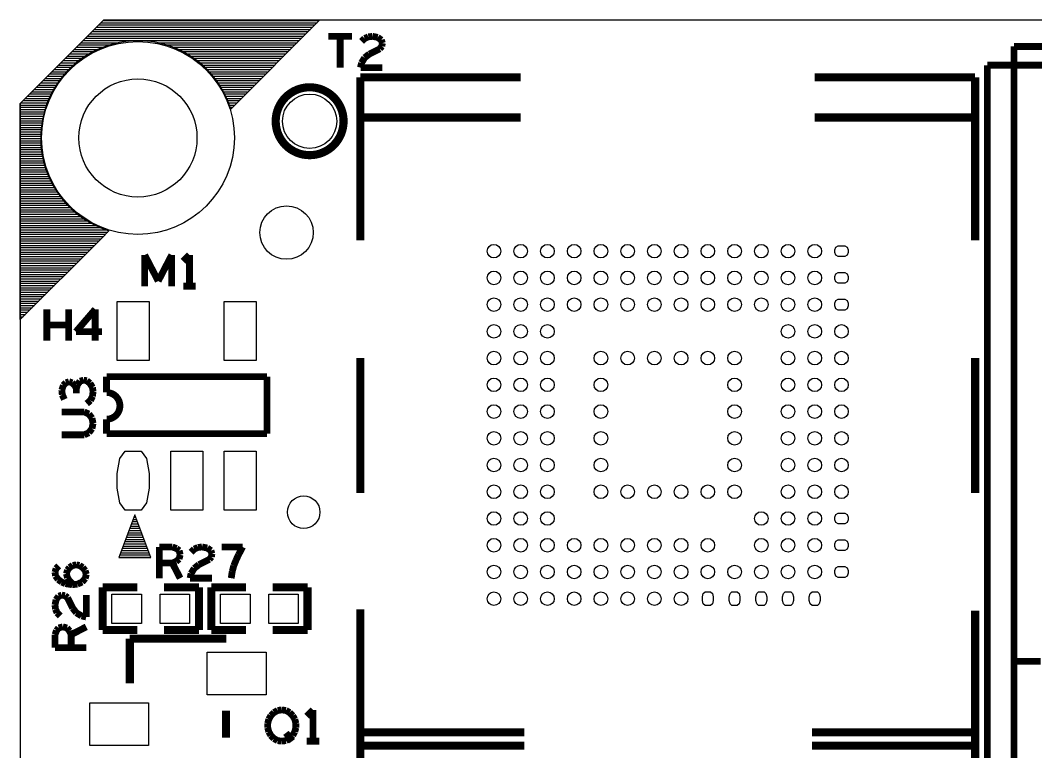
# Model space of a CAD drawing. Extents: x 249.7 to 292.7, y 273.7 to 311.7.
# Drawn here: x 249.73 to 268.73, y 298.03 to 311.71 of the extents above; entities that cross this region are included whole.
import ezdxf

# ---------------------------------------------------------------- set-up
doc = ezdxf.new("R2010")
doc.units = 0
doc.layers.add('MA_DETAILS', color=254, linetype='CONTINUOUS')

# ---------------------------------------------------------------- blocks, each defined once
blk = doc.blocks.new('FIGURE_CIRCLE')
blk.add_circle((0, 0), 0.5)
blk = doc.blocks.new('FIGURE_OBLONG')
blk.add_lwpolyline([(-0.5, -0.125), (-0.5, 0.125), (-0.416, 0.375), (-0.25, 0.5), (0.25, 0.5), (0.416, 0.375), (0.5, 0.125), (0.5, -0.125), (0.416, -0.375), (0.25, -0.5), (-0.25, -0.5), (-0.416, -0.375)], close=True)
blk = doc.blocks.new('FIGURE_SQUARE')
blk.add_lwpolyline([(-0.5, -0.5), (-0.5, 0.5), (0.5, 0.5), (0.5, -0.5)], close=True)

msp = doc.modelspace()

# ---------------------------------------------------------------- linework, layer by layer
at = {"layer": 'MA_DETAILS'}
for points in [[(249.734832, 310.153812), (251.28855, 311.70753)], [(251.28855, 311.70753), (249.734832, 310.153812)], [(251.2441, 311.66308), (255.285494, 311.66308)], [(251.285756, 311.704736), (255.32715, 311.704736)], [(251.28855, 311.70753), (255.32969, 311.70753)], [(291.73805, 311.70753), (251.28855, 311.70753)], [(255.32969, 311.70753), (253.67107, 310.048656)], [(251.077476, 311.496456), (255.11887, 311.496456)], [(251.119132, 311.538112), (255.160526, 311.538112)], [(251.160788, 311.579768), (255.202182, 311.579768)], [(251.202444, 311.621424), (255.243838, 311.621424)], [(250.869196, 311.288176), (251.56541, 311.288176)], [(250.910852, 311.329832), (254.952246, 311.329832)], [(250.952508, 311.371488), (254.993902, 311.371488)], [(250.994164, 311.413144), (255.035558, 311.413144)], [(251.03582, 311.4548), (255.077214, 311.4548)], [(252.304042, 311.288176), (254.91059, 311.288176)], [(250.702572, 311.121552), (251.09678, 311.121552)], [(250.744228, 311.163208), (251.182378, 311.163208)], [(250.785884, 311.204864), (251.281946, 311.204864)], [(250.82754, 311.24652), (251.402596, 311.24652)], [(252.466856, 311.24652), (254.868934, 311.24652)], [(252.587506, 311.204864), (254.827278, 311.204864)], [(252.687074, 311.163208), (254.785622, 311.163208)], [(252.772672, 311.121552), (254.743966, 311.121552)], [(250.494292, 310.913272), (250.781058, 310.913272)], [(250.535948, 310.954928), (250.833636, 310.954928)], [(250.577604, 310.996584), (250.890786, 310.996584)], [(250.61926, 311.03824), (250.952762, 311.03824)], [(250.660916, 311.079896), (251.021088, 311.079896)], [(252.848364, 311.079896), (254.70231, 311.079896)], [(252.91669, 311.03824), (254.660654, 311.03824)], [(252.978666, 310.996584), (254.618998, 310.996584)], [(253.035816, 310.954928), (254.577342, 310.954928)], [(253.088394, 310.913272), (254.535686, 310.913272)], [(250.286012, 310.704992), (250.56592, 310.704992)], [(250.327668, 310.746648), (250.603512, 310.746648)], [(250.369324, 310.788304), (250.643644, 310.788304)], [(250.41098, 310.82996), (250.686316, 310.82996)], [(250.452636, 310.871616), (250.732036, 310.871616)], [(253.137416, 310.871616), (254.49403, 310.871616)], [(253.183136, 310.82996), (254.452374, 310.82996)], [(253.225808, 310.788304), (254.410718, 310.788304)], [(253.26594, 310.746648), (254.369062, 310.746648)], [(253.303532, 310.704992), (254.327406, 310.704992)], [(250.119388, 310.538368), (250.43638, 310.538368)], [(250.161044, 310.580024), (250.466098, 310.580024)], [(250.2027, 310.62168), (250.49734, 310.62168)], [(250.244356, 310.663336), (250.530614, 310.663336)], [(253.338838, 310.663336), (254.28575, 310.663336)], [(253.372112, 310.62168), (254.244094, 310.62168)], [(253.403354, 310.580024), (254.202438, 310.580024)], [(253.433072, 310.538368), (254.160782, 310.538368)], [(249.911108, 310.330088), (250.312682, 310.330088)], [(249.952764, 310.371744), (250.334526, 310.371744)], [(249.99442, 310.4134), (250.357894, 310.4134)], [(250.036076, 310.455056), (250.382532, 310.455056)], [(250.077732, 310.496712), (250.408694, 310.496712)], [(253.460758, 310.496712), (254.119126, 310.496712)], [(253.48692, 310.455056), (254.07747, 310.455056)], [(253.511558, 310.4134), (254.035814, 310.4134)], [(253.534926, 310.371744), (253.994158, 310.371744)], [(253.55677, 310.330088), (253.952502, 310.330088)], [(249.734832, 306.110386), (249.734832, 310.153812)], [(249.734832, 310.153812), (249.734832, 274.704302)], [(249.744484, 310.163464), (250.238514, 310.163464)], [(249.78614, 310.20512), (250.255278, 310.20512)], [(249.827796, 310.246776), (250.273058, 310.246776)], [(249.869452, 310.288432), (250.292362, 310.288432)], [(253.57709, 310.288432), (253.910846, 310.288432)], [(253.596394, 310.246776), (253.86919, 310.246776)], [(253.614174, 310.20512), (253.827534, 310.20512)], [(253.630938, 310.163464), (253.785878, 310.163464)], [(249.734832, 310.121808), (250.22302, 310.121808)], [(249.734832, 310.080152), (250.208542, 310.080152)], [(249.734832, 310.038496), (250.195334, 310.038496)], [(249.734832, 309.99684), (250.183142, 309.99684)], [(249.734832, 309.955184), (250.171966, 309.955184)], [(253.646432, 310.121808), (253.744222, 310.121808)], [(253.66091, 310.080152), (253.702566, 310.080152)], [(249.734832, 309.913528), (250.16206, 309.913528)], [(249.734832, 309.871872), (250.152916, 309.871872)], [(249.734832, 309.830216), (250.145042, 309.830216)], [(249.734832, 309.78856), (250.13793, 309.78856)], [(249.734832, 309.746904), (250.131834, 309.746904)], [(249.734832, 309.705248), (250.126754, 309.705248)], [(249.734832, 309.663592), (250.12269, 309.663592)], [(249.734832, 309.621936), (250.119642, 309.621936)], [(249.734832, 309.58028), (250.11761, 309.58028)], [(249.734832, 309.538624), (250.11634, 309.538624)], [(249.734832, 309.496968), (250.116086, 309.496968)], [(249.734832, 309.455312), (250.116848, 309.455312)], [(249.734832, 309.413656), (250.118372, 309.413656)], [(249.734832, 309.372), (250.121166, 309.372)], [(249.734832, 309.330344), (250.124722, 309.330344)], [(249.734832, 309.288688), (250.129294, 309.288688)], [(249.734832, 309.247032), (250.134882, 309.247032)], [(249.734832, 309.205376), (250.141232, 309.205376)], [(249.734832, 309.16372), (250.148852, 309.16372)], [(249.734832, 309.122064), (250.157234, 309.122064)], [(249.734832, 309.080408), (250.166886, 309.080408)], [(249.734832, 309.038752), (250.177554, 309.038752)], [(249.734832, 308.997096), (250.188984, 308.997096)], [(249.734832, 308.95544), (250.201684, 308.95544)], [(249.734832, 308.913784), (250.215654, 308.913784)], [(249.734832, 308.872128), (250.23064, 308.872128)], [(249.734832, 308.830472), (250.246642, 308.830472)], [(249.734832, 308.788816), (250.263914, 308.788816)], [(249.734832, 308.74716), (250.282456, 308.74716)], [(249.734832, 308.705504), (250.302268, 308.705504)], [(249.734832, 308.663848), (250.323604, 308.663848)], [(249.734832, 308.622192), (250.345956, 308.622192)], [(249.734832, 308.580536), (250.369832, 308.580536)], [(249.734832, 308.53888), (250.395486, 308.53888)], [(249.734832, 308.497224), (250.42241, 308.497224)], [(249.734832, 308.455568), (250.451112, 308.455568)], [(249.734832, 308.413912), (250.481592, 308.413912)], [(249.734832, 308.372256), (250.51385, 308.372256)], [(249.734832, 308.3306), (250.54814, 308.3306)], [(249.734832, 308.288944), (250.584462, 308.288944)], [(249.734832, 308.247288), (250.623324, 308.247288)], [(249.734832, 308.205632), (250.664726, 308.205632)], [(249.734832, 308.163976), (250.708922, 308.163976)], [(249.734832, 308.12232), (250.756166, 308.12232)], [(249.734832, 308.080664), (250.806966, 308.080664)], [(249.734832, 308.039008), (250.861576, 308.039008)], [(249.734832, 307.997352), (250.921012, 307.997352)], [(249.734832, 307.955696), (250.986036, 307.955696)], [(249.734832, 307.91404), (251.057918, 307.91404)], [(249.734832, 307.872384), (251.138182, 307.872384)], [(249.734832, 307.830728), (251.23013, 307.830728)], [(249.734832, 307.789072), (251.338842, 307.789072)], [(249.734832, 307.747416), (251.370084, 307.747416)], [(249.734832, 307.70576), (251.328428, 307.70576)], [(249.734832, 307.664104), (251.286772, 307.664104)], [(251.393706, 307.771038), (251.258324, 307.635656)], [(251.260102, 307.635656), (249.734832, 306.110386)], [(249.734832, 307.622448), (251.246894, 307.622448)], [(249.734832, 307.580792), (251.205238, 307.580792)], [(249.734832, 307.539136), (251.163582, 307.539136)], [(249.734832, 307.49748), (251.121926, 307.49748)], [(251.258324, 307.635656), (251.260102, 307.635656)], [(249.734832, 307.455824), (251.08027, 307.455824)], [(249.734832, 307.414168), (251.038614, 307.414168)], [(249.734832, 307.372512), (250.996958, 307.372512)], [(249.734832, 307.330856), (250.955302, 307.330856)], [(249.734832, 307.2892), (250.913646, 307.2892)], [(249.734832, 307.247544), (250.87199, 307.247544)], [(249.734832, 307.205888), (250.830334, 307.205888)], [(249.734832, 307.164232), (250.788678, 307.164232)], [(249.734832, 307.122576), (250.747022, 307.122576)], [(249.734832, 307.08092), (250.705366, 307.08092)], [(249.734832, 307.039264), (250.66371, 307.039264)], [(249.734832, 306.997608), (250.622054, 306.997608)], [(249.734832, 306.955952), (250.580398, 306.955952)], [(249.734832, 306.914296), (250.538742, 306.914296)], [(249.734832, 306.87264), (250.497086, 306.87264)], [(249.734832, 306.830984), (250.45543, 306.830984)], [(249.734832, 306.789328), (250.413774, 306.789328)], [(249.734832, 306.747672), (250.372118, 306.747672)], [(249.734832, 306.706016), (250.330462, 306.706016)], [(249.734832, 306.66436), (250.288806, 306.66436)], [(249.734832, 306.622704), (250.24715, 306.622704)], [(249.734832, 306.581048), (250.205494, 306.581048)], [(249.734832, 306.539392), (250.163838, 306.539392)], [(249.734832, 306.497736), (250.122182, 306.497736)], [(249.734832, 306.45608), (250.080526, 306.45608)], [(249.734832, 306.414424), (250.03887, 306.414424)], [(249.734832, 306.372768), (249.997214, 306.372768)], [(249.734832, 306.331112), (249.955558, 306.331112)], [(249.734832, 306.289456), (249.913902, 306.289456)], [(249.734832, 306.2478), (249.872246, 306.2478)], [(249.734832, 306.206144), (249.83059, 306.206144)], [(249.734832, 306.164488), (249.788934, 306.164488)], [(249.734832, 306.122832), (249.747278, 306.122832)], [(251.877068, 302.46066), (251.577094, 301.66056)], [(251.844556, 302.373792), (251.909834, 302.373792)], [(251.860304, 302.415448), (251.894086, 302.415448)], [(251.875798, 302.457104), (251.878592, 302.457104)], [(252.177042, 301.66056), (251.877068, 302.46066)], [(251.766578, 302.165512), (251.987812, 302.165512)], [(251.782072, 302.207168), (251.972318, 302.207168)], [(251.79782, 302.248824), (251.95657, 302.248824)], [(251.813314, 302.29048), (251.941076, 302.29048)], [(251.829062, 302.332136), (251.925328, 302.332136)], [(251.704094, 301.998888), (252.050296, 301.998888)], [(251.719588, 302.040544), (252.034802, 302.040544)], [(251.735336, 302.0822), (252.019054, 302.0822)], [(251.75083, 302.123856), (252.00356, 302.123856)], [(251.625862, 301.790608), (252.128528, 301.790608)], [(251.64161, 301.832264), (252.11278, 301.832264)], [(251.657104, 301.87392), (252.097286, 301.87392)], [(251.672852, 301.915576), (252.081538, 301.915576)], [(251.688346, 301.957232), (252.066044, 301.957232)], [(251.577094, 301.66056), (252.177042, 301.66056)], [(251.579126, 301.66564), (252.175264, 301.66564)], [(251.59462, 301.707296), (252.15977, 301.707296)], [(251.610368, 301.748952), (252.144022, 301.748952)]]:
    msp.add_lwpolyline(points, dxfattribs=at)
for points, const_width in [([(255.493774, 311.407556), (255.94183, 311.407556)], 0.127), ([(255.717802, 311.407556), (255.717802, 310.823356)], 0.127), ([(256.175764, 311.368694), (256.243836, 311.397904)], 0.127), ([(256.243836, 311.397904), (256.321814, 311.407556)], 0.127), ([(256.321814, 311.407556), (256.419096, 311.387998)], 0.127), ([(256.117344, 311.310274), (256.175764, 311.368694)], 0.127), ([(256.419096, 311.387998), (256.487168, 311.339484)], 0.127), ([(256.497074, 311.222644), (256.457958, 311.173876)], 0.127), ([(256.487168, 311.339484), (256.506726, 311.281064)], 0.127), ([(256.506726, 311.281064), (256.497074, 311.222644)], 0.127), ([(268.319504, 311.218326), (278.322024, 311.218326)], 0.127), ([(268.319504, 297.217846), (268.319504, 311.218326)], 0.127), ([(256.263394, 311.076594), (256.175764, 311.008268)], 0.127), ([(256.457958, 311.173876), (256.263394, 311.076594)], 0.127), ([(256.117344, 310.910986), (256.097786, 310.823356)], 0.127), ([(256.175764, 311.008268), (256.117344, 310.910986)], 0.127), ([(278.819864, 310.867806), (267.821664, 310.867806)], 0.127), ([(267.821664, 310.867806), (267.821664, 297.568366)], 0.127), ([(256.093976, 310.639714), (259.09397, 310.639714)], 0.1524), ([(256.093976, 309.889652), (256.093976, 310.639714)], 0.1524), ([(256.097786, 310.823356), (256.506726, 310.823356)], 0.127), ([(267.59408, 310.639714), (264.594086, 310.639714)], 0.1524), ([(267.59408, 309.889652), (267.59408, 310.639714)], 0.1524), ([(259.09397, 309.889652), (256.093976, 309.889652)], 0.1524), ([(256.093976, 309.889652), (256.093976, 307.589682)], 0.1524), ([(264.594086, 309.889652), (267.59408, 309.889652)], 0.1524), ([(267.59408, 309.889652), (267.59408, 307.589682)], 0.1524), ([(252.060964, 307.318156), (252.314202, 306.831238)], 0.127), ([(252.060964, 306.733956), (252.060964, 307.318156)], 0.127), ([(252.314202, 306.831238), (252.56744, 307.318156)], 0.127), ([(252.56744, 307.318156), (252.56744, 306.733956)], 0.127), ([(252.898656, 307.318156), (252.781816, 307.201316)], 0.127), ([(252.898656, 306.733956), (252.898656, 307.318156)], 0.127), ([(252.781816, 306.733956), (253.015496, 306.733956)], 0.127), ([(250.230132, 305.717956), (250.230132, 306.302156)], 0.127), ([(250.639072, 306.302156), (250.639072, 305.717956)], 0.127), ([(251.135896, 306.302156), (250.775724, 305.883564)], 0.127), ([(251.135896, 305.717956), (251.135896, 306.302156)], 0.127), ([(250.639072, 306.010056), (250.230132, 306.010056)], 0.127), ([(250.775724, 305.883564), (251.262388, 305.883564)], 0.127), ([(256.093976, 302.86452), (256.093976, 305.389534)], 0.1524), ([(267.59408, 302.86452), (267.59408, 305.389534)], 0.1524), ([(250.6472, 304.947828), (250.58878, 304.92827)], 0.127), ([(250.70562, 304.92827), (250.6472, 304.947828)], 0.127), ([(250.85167, 304.95748), (250.802902, 304.889408)], 0.127), ([(250.919742, 304.977038), (250.85167, 304.95748)], 0.127), ([(250.978162, 304.967132), (250.919742, 304.977038)], 0.127), ([(251.036582, 304.918618), (250.978162, 304.967132)], 0.127), ([(251.347986, 304.746406), (251.347986, 305.043332)], 0.127), ([(251.347986, 305.043332), (254.347726, 305.043332)], 0.127), ([(254.347726, 305.043332), (254.347726, 303.975008)], 0.127), ([(250.540012, 304.879502), (250.510802, 304.791872)], 0.127), ([(250.510802, 304.791872), (250.520454, 304.704242)], 0.127), ([(250.58878, 304.92827), (250.540012, 304.879502)], 0.127), ([(250.754134, 304.879502), (250.70562, 304.92827)], 0.127), ([(250.783344, 304.821082), (250.754134, 304.879502)], 0.127), ([(250.802902, 304.889408), (250.783344, 304.821082)], 0.127), ([(250.783344, 304.821082), (250.783344, 304.733452)], 0.127), ([(251.08535, 304.84064), (251.036582, 304.918618)], 0.127), ([(251.095002, 304.762662), (251.08535, 304.84064)], 0.127), ([(251.08535, 304.675032), (251.095002, 304.762662)], 0.127), ([(250.520454, 304.704242), (250.55957, 304.616612)], 0.127), ([(250.978162, 304.538888), (251.046234, 304.597308)], 0.127), ([(251.046234, 304.597308), (251.08535, 304.675032)], 0.127), ([(250.929394, 304.382678), (250.510802, 304.382678)], 0.127), ([(251.017024, 304.343816), (250.929394, 304.382678)], 0.127), ([(251.075444, 304.265838), (251.017024, 304.343816)], 0.127), ([(251.095002, 304.168556), (251.075444, 304.265838)], 0.127), ([(251.347986, 303.975008), (251.347986, 304.246534)], 0.127), ([(250.929394, 303.954434), (251.017024, 303.993296)], 0.127), ([(251.017024, 303.993296), (251.075444, 304.071274)], 0.127), ([(251.075444, 304.071274), (251.095002, 304.168556)], 0.127), ([(250.510802, 303.954434), (250.929394, 303.954434)], 0.127), ([(254.347726, 303.975008), (251.347986, 303.975008)], 0.127), ([(252.33503, 301.857156), (252.578616, 301.857156)], 0.127), ([(252.33503, 301.272956), (252.33503, 301.857156)], 0.127), ([(252.578616, 301.857156), (252.65634, 301.827946)], 0.127), ([(252.65634, 301.827946), (252.705108, 301.789084)], 0.127), ([(252.705108, 301.789084), (252.724666, 301.711106)], 0.127), ([(252.92939, 301.759874), (252.98781, 301.818294)], 0.127), ([(252.98781, 301.818294), (253.055882, 301.847504)], 0.127), ([(253.055882, 301.847504), (253.13386, 301.857156)], 0.127), ([(253.13386, 301.857156), (253.231142, 301.837598)], 0.127), ([(253.231142, 301.837598), (253.299214, 301.789084)], 0.127), ([(253.299214, 301.789084), (253.318772, 301.730664)], 0.127), ([(253.318772, 301.730664), (253.30912, 301.672244)], 0.127), ([(253.893574, 301.857156), (253.503938, 301.857156)], 0.127), ([(253.815596, 301.711106), (253.893574, 301.857156)], 0.127), ([(252.578616, 301.555404), (252.33503, 301.555404)], 0.127), ([(252.646688, 301.584614), (252.578616, 301.555404)], 0.127), ([(252.578616, 301.555404), (252.724666, 301.272956)], 0.127), ([(252.705108, 301.633128), (252.646688, 301.584614)], 0.127), ([(252.724666, 301.711106), (252.705108, 301.633128)], 0.127), ([(253.07544, 301.526194), (252.98781, 301.457868)], 0.127), ([(253.270004, 301.623476), (253.07544, 301.526194)], 0.127), ([(253.30912, 301.672244), (253.270004, 301.623476)], 0.127), ([(253.727966, 301.506636), (253.766828, 301.603918)], 0.127), ([(253.766828, 301.603918), (253.815596, 301.711106)], 0.127), ([(250.383802, 301.385478), (250.40336, 301.45355)], 0.127), ([(250.393454, 301.317152), (250.383802, 301.385478)], 0.127), ([(250.40336, 301.45355), (250.451874, 301.502318)], 0.127), ([(250.597924, 301.356268), (250.617482, 301.42434)], 0.127), ([(250.617482, 301.27829), (250.597924, 301.356268)], 0.127), ([(250.617482, 301.42434), (250.656344, 301.473108)], 0.127), ([(250.656344, 301.473108), (250.714764, 301.51197)], 0.127), ([(250.714764, 301.51197), (250.78309, 301.521622)], 0.127), ([(250.78309, 301.521622), (250.84151, 301.51197)], 0.127), ([(250.84151, 301.51197), (250.89993, 301.473108)], 0.127), ([(250.89993, 301.473108), (250.948444, 301.414688)], 0.127), ([(250.948444, 301.414688), (250.968002, 301.346362)], 0.127), ([(250.968002, 301.346362), (250.948444, 301.268638)], 0.127), ([(252.92939, 301.360586), (252.909832, 301.272956)], 0.127), ([(252.98781, 301.457868), (252.92939, 301.360586)], 0.127), ([(253.679198, 301.272956), (253.698756, 301.399448)], 0.127), ([(253.698756, 301.399448), (253.727966, 301.506636)], 0.127), ([(250.442222, 301.24908), (250.393454, 301.317152)], 0.127), ([(250.510294, 301.200312), (250.442222, 301.24908)], 0.127), ([(250.57862, 301.171102), (250.510294, 301.200312)], 0.127), ([(250.705112, 301.151798), (250.57862, 301.171102)], 0.127), ([(250.656344, 301.21987), (250.617482, 301.27829)], 0.127), ([(250.72467, 301.151798), (250.656344, 301.21987)], 0.127), ([(250.802394, 301.16145), (250.705112, 301.151798)], 0.127), ([(250.890024, 301.200312), (250.802394, 301.16145)], 0.127), ([(250.948444, 301.268638), (250.890024, 301.200312)], 0.127), ([(252.909832, 301.272956), (253.318772, 301.272956)], 0.127), ([(250.451874, 300.937168), (250.510294, 300.956726)], 0.127), ([(250.510294, 300.956726), (250.568714, 300.947074)], 0.127), ([(250.968002, 300.547786), (250.968002, 300.956726)], 0.127), ([(251.27458, 301.101506), (251.924566, 301.101506)], 0.150114), ([(251.27458, 300.301406), (251.27458, 301.101506)], 0.150114), ([(253.074424, 301.101506), (252.424438, 301.101506)], 0.150114), ([(253.074424, 300.301406), (253.074424, 301.101506)], 0.150114), ([(253.956566, 301.101506), (253.30658, 301.101506)], 0.150114), ([(253.30658, 301.101506), (253.30658, 300.301406)], 0.150114), ([(254.456438, 301.101506), (255.106424, 301.101506)], 0.150114), ([(255.106424, 301.101506), (255.106424, 300.301406)], 0.150114), ([(250.383802, 300.771814), (250.40336, 300.869096)], 0.127), ([(250.393454, 300.693836), (250.383802, 300.771814)], 0.127), ([(250.40336, 300.869096), (250.451874, 300.937168)], 0.127), ([(250.568714, 300.947074), (250.617482, 300.907958)], 0.127), ([(250.617482, 300.907958), (250.714764, 300.713394)], 0.127), ([(250.422664, 300.625764), (250.393454, 300.693836)], 0.127), ([(250.481084, 300.567344), (250.422664, 300.625764)], 0.127), ([(250.714764, 300.713394), (250.78309, 300.625764)], 0.127), ([(250.78309, 300.625764), (250.880372, 300.567344)], 0.127), ([(256.093976, 298.389548), (256.093976, 300.689518)], 0.1524), ([(267.59408, 298.139612), (267.59408, 300.664372)], 0.1524), ([(250.880372, 300.567344), (250.968002, 300.547786)], 0.127), ([(250.383802, 300.21657), (250.413012, 300.294294)], 0.127), ([(250.383802, 299.972984), (250.383802, 300.21657)], 0.127), ([(250.413012, 300.294294), (250.451874, 300.343062)], 0.127), ([(250.451874, 300.343062), (250.529852, 300.36262)], 0.127), ([(250.529852, 300.36262), (250.60783, 300.343062)], 0.127), ([(250.60783, 300.343062), (250.656344, 300.284642)], 0.127), ([(250.656344, 300.284642), (250.685554, 300.21657)], 0.127), ([(250.685554, 300.21657), (250.968002, 300.36262)], 0.127), ([(250.685554, 300.21657), (250.685554, 299.972984)], 0.127), ([(251.924566, 300.301406), (251.27458, 300.301406)], 0.150114), ([(252.424438, 300.301406), (253.074424, 300.301406)], 0.150114), ([(253.30658, 300.301406), (253.956566, 300.301406)], 0.150114), ([(255.106424, 300.301406), (254.456438, 300.301406)], 0.150114), ([(251.78258, 299.304456), (251.78258, 300.142402)], 0.153924), ([(251.78258, 300.142402), (253.58598, 300.142402)], 0.153924), ([(250.968002, 299.972984), (250.383802, 299.972984)], 0.127), ([(268.819884, 299.717206), (268.342364, 299.717206)], 0.127), ([(253.582424, 298.29252), (253.582424, 298.792392)], 0.153924), ([(254.38227, 298.633896), (254.421132, 298.701968)], 0.127), ([(254.421132, 298.701968), (254.479552, 298.760388)], 0.127), ([(254.479552, 298.760388), (254.547624, 298.799504)], 0.127), ([(254.547624, 298.799504), (254.625602, 298.809156)], 0.127), ([(254.625602, 298.809156), (254.70358, 298.799504)], 0.127), ([(254.70358, 298.799504), (254.771652, 298.760388)], 0.127), ([(254.771652, 298.760388), (254.830072, 298.701968)], 0.127), ([(254.830072, 298.701968), (254.868934, 298.633896)], 0.127), ([(255.210056, 298.809156), (255.093216, 298.692316)], 0.127), ([(255.210056, 298.224956), (255.210056, 298.809156)], 0.127), ([(254.362712, 298.555918), (254.38227, 298.633896)], 0.127), ([(254.362712, 298.478194), (254.362712, 298.555918)], 0.127), ([(254.868934, 298.633896), (254.888492, 298.555918)], 0.127), ([(254.888492, 298.555918), (254.888492, 298.478194)], 0.127), ([(254.38227, 298.400216), (254.362712, 298.478194)], 0.127), ([(254.421132, 298.332144), (254.38227, 298.400216)], 0.127), ([(254.479552, 298.273724), (254.421132, 298.332144)], 0.127), ([(254.70358, 298.380658), (254.82042, 298.224956)], 0.127), ([(254.830072, 298.332144), (254.771652, 298.273724)], 0.127), ([(254.868934, 298.400216), (254.830072, 298.332144)], 0.127), ([(254.888492, 298.478194), (254.868934, 298.400216)], 0.127), ([(256.093976, 298.389548), (259.158994, 298.389548)], 0.1524), ([(256.093976, 297.639486), (256.093976, 298.389548)], 0.1524), ([(267.59408, 298.389548), (264.542524, 298.389548)], 0.1524), ([(254.547624, 298.234608), (254.479552, 298.273724)], 0.127), ([(254.625602, 298.224956), (254.547624, 298.234608)], 0.127), ([(254.70358, 298.234608), (254.625602, 298.224956)], 0.127), ([(254.771652, 298.273724), (254.70358, 298.234608)], 0.127), ([(255.093216, 298.224956), (255.326896, 298.224956)], 0.127), ([(256.093976, 298.139612), (259.158994, 298.139612)], 0.1524), ([(267.59408, 298.139612), (264.542524, 298.139612)], 0.1524), ([(267.59408, 297.639486), (267.59408, 298.139612)], 0.1524)]:
    msp.add_lwpolyline(points, dxfattribs=dict(at, const_width=const_width))
msp.add_lwpolyline([(253.67107, 310.048656, 1.654073), (251.393706, 307.771038)], format="xyb", dxfattribs=at)
for points, const_width in [([(255.781302, 309.820056, 1), (254.511302, 309.820056, 1), (255.781302, 309.820056)], 0.1524), ([(251.347986, 304.246534, 1), (251.347986, 304.746406)], 0.127)]:
    msp.add_lwpolyline(points, format="xyb", dxfattribs=dict(at, const_width=const_width))

# ---------------------------------------------------------------- block references
for name, p, xscale, yscale in [('FIGURE_CIRCLE', (251.934726, 309.507382), 3.6068, 3.6068), ('FIGURE_CIRCLE', (251.934726, 309.507382), 2.2098, 2.2098), ('FIGURE_CIRCLE', (255.146302, 309.820056), 1.016, 1.016), ('FIGURE_CIRCLE', (254.714502, 307.737256), 0.999998, 0.999998), ('FIGURE_CIRCLE', (258.594098, 307.38953), 0.254, 0.254), ('FIGURE_CIRCLE', (259.09397, 307.38953), 0.254, 0.254), ('FIGURE_CIRCLE', (259.594096, 307.38953), 0.254, 0.254), ('FIGURE_CIRCLE', (260.093968, 307.38953), 0.254, 0.254), ('FIGURE_CIRCLE', (260.594094, 307.38953), 0.254, 0.254), ('FIGURE_CIRCLE', (261.093966, 307.38953), 0.254, 0.254), ('FIGURE_CIRCLE', (261.594092, 307.38953), 0.254, 0.254), ('FIGURE_CIRCLE', (262.093964, 307.38953), 0.254, 0.254), ('FIGURE_CIRCLE', (262.59409, 307.38953), 0.254, 0.254), ('FIGURE_CIRCLE', (263.093962, 307.38953), 0.254, 0.254), ('FIGURE_CIRCLE', (263.594088, 307.38953), 0.254, 0.254), ('FIGURE_CIRCLE', (264.09396, 307.38953), 0.254, 0.254), ('FIGURE_CIRCLE', (264.594086, 307.38953), 0.254, 0.254), ('FIGURE_OBLONG', (265.093958, 307.38953), 0.254, 0.2032), ('FIGURE_CIRCLE', (258.594098, 306.889658), 0.254, 0.254), ('FIGURE_CIRCLE', (259.09397, 306.889658), 0.254, 0.254), ('FIGURE_CIRCLE', (259.594096, 306.889658), 0.254, 0.254), ('FIGURE_CIRCLE', (260.093968, 306.889658), 0.254, 0.254), ('FIGURE_CIRCLE', (260.594094, 306.889658), 0.254, 0.254), ('FIGURE_CIRCLE', (261.093966, 306.889658), 0.254, 0.254), ('FIGURE_CIRCLE', (261.594092, 306.889658), 0.254, 0.254), ('FIGURE_CIRCLE', (262.093964, 306.889658), 0.254, 0.254), ('FIGURE_CIRCLE', (262.59409, 306.889658), 0.254, 0.254), ('FIGURE_CIRCLE', (263.093962, 306.889658), 0.254, 0.254), ('FIGURE_CIRCLE', (263.594088, 306.889658), 0.254, 0.254), ('FIGURE_CIRCLE', (264.09396, 306.889658), 0.254, 0.254), ('FIGURE_CIRCLE', (264.594086, 306.889658), 0.254, 0.254), ('FIGURE_OBLONG', (265.093958, 306.889658), 0.254, 0.2032), ('FIGURE_SQUARE', (251.847858, 305.896518), 0.599948, 1.100074), ('FIGURE_SQUARE', (253.847854, 305.896518), 0.599948, 1.100074), ('FIGURE_CIRCLE', (258.594098, 306.389532), 0.254, 0.254), ('FIGURE_CIRCLE', (259.09397, 306.389532), 0.254, 0.254), ('FIGURE_CIRCLE', (259.594096, 306.389532), 0.254, 0.254), ('FIGURE_CIRCLE', (260.093968, 306.389532), 0.254, 0.254), ('FIGURE_CIRCLE', (260.594094, 306.389532), 0.254, 0.254), ('FIGURE_CIRCLE', (261.093966, 306.389532), 0.254, 0.254), ('FIGURE_CIRCLE', (261.594092, 306.389532), 0.254, 0.254), ('FIGURE_CIRCLE', (262.093964, 306.389532), 0.254, 0.254), ('FIGURE_CIRCLE', (262.59409, 306.389532), 0.254, 0.254), ('FIGURE_CIRCLE', (263.093962, 306.389532), 0.254, 0.254), ('FIGURE_CIRCLE', (263.594088, 306.389532), 0.254, 0.254), ('FIGURE_CIRCLE', (264.09396, 306.389532), 0.254, 0.254), ('FIGURE_CIRCLE', (264.594086, 306.389532), 0.254, 0.254), ('FIGURE_OBLONG', (265.093958, 306.389532), 0.254, 0.2032), ('FIGURE_CIRCLE', (258.594098, 305.88966), 0.254, 0.254), ('FIGURE_CIRCLE', (259.09397, 305.88966), 0.254, 0.254), ('FIGURE_CIRCLE', (259.594096, 305.88966), 0.254, 0.254), ('FIGURE_CIRCLE', (264.09396, 305.88966), 0.254, 0.254), ('FIGURE_CIRCLE', (264.594086, 305.88966), 0.254, 0.254), ('FIGURE_CIRCLE', (265.093958, 305.88966), 0.254, 0.254), ('FIGURE_CIRCLE', (258.594098, 305.389534), 0.254, 0.254), ('FIGURE_CIRCLE', (259.09397, 305.389534), 0.254, 0.254), ('FIGURE_CIRCLE', (259.594096, 305.389534), 0.254, 0.254), ('FIGURE_CIRCLE', (260.594094, 305.389534), 0.254, 0.254), ('FIGURE_CIRCLE', (261.093966, 305.389534), 0.254, 0.254), ('FIGURE_CIRCLE', (261.594092, 305.389534), 0.254, 0.254), ('FIGURE_CIRCLE', (262.093964, 305.389534), 0.254, 0.254), ('FIGURE_CIRCLE', (262.59409, 305.389534), 0.254, 0.254), ('FIGURE_CIRCLE', (263.093962, 305.389534), 0.254, 0.254), ('FIGURE_CIRCLE', (264.09396, 305.389534), 0.254, 0.254), ('FIGURE_CIRCLE', (264.594086, 305.389534), 0.254, 0.254), ('FIGURE_CIRCLE', (265.093958, 305.389534), 0.254, 0.254), ('FIGURE_CIRCLE', (258.594098, 304.889662), 0.254, 0.254), ('FIGURE_CIRCLE', (259.09397, 304.889662), 0.254, 0.254), ('FIGURE_CIRCLE', (259.594096, 304.889662), 0.254, 0.254), ('FIGURE_CIRCLE', (260.594094, 304.889662), 0.254, 0.254), ('FIGURE_CIRCLE', (263.093962, 304.889662), 0.254, 0.254), ('FIGURE_CIRCLE', (264.09396, 304.889662), 0.254, 0.254), ('FIGURE_CIRCLE', (264.594086, 304.889662), 0.254, 0.254), ('FIGURE_CIRCLE', (265.093958, 304.889662), 0.254, 0.254), ('FIGURE_CIRCLE', (258.594098, 304.389536), 0.254, 0.254), ('FIGURE_CIRCLE', (259.09397, 304.389536), 0.254, 0.254), ('FIGURE_CIRCLE', (259.594096, 304.389536), 0.254, 0.254), ('FIGURE_CIRCLE', (260.594094, 304.389536), 0.254, 0.254), ('FIGURE_CIRCLE', (263.093962, 304.389536), 0.254, 0.254), ('FIGURE_CIRCLE', (264.09396, 304.389536), 0.254, 0.254), ('FIGURE_CIRCLE', (264.594086, 304.389536), 0.254, 0.254), ('FIGURE_CIRCLE', (265.093958, 304.389536), 0.254, 0.254), ('FIGURE_CIRCLE', (258.594098, 303.889664), 0.254, 0.254), ('FIGURE_CIRCLE', (259.09397, 303.889664), 0.254, 0.254), ('FIGURE_CIRCLE', (259.594096, 303.889664), 0.254, 0.254), ('FIGURE_CIRCLE', (260.594094, 303.889664), 0.254, 0.254), ('FIGURE_CIRCLE', (263.093962, 303.889664), 0.254, 0.254), ('FIGURE_CIRCLE', (264.09396, 303.889664), 0.254, 0.254), ('FIGURE_CIRCLE', (264.594086, 303.889664), 0.254, 0.254), ('FIGURE_CIRCLE', (265.093958, 303.889664), 0.254, 0.254), ('FIGURE_OBLONG', (251.847858, 303.096422), 0.599948, 1.100074), ('FIGURE_SQUARE', (252.847856, 303.096422), 0.599948, 1.100074), ('FIGURE_SQUARE', (253.847854, 303.096422), 0.599948, 1.100074), ('FIGURE_CIRCLE', (258.594098, 303.389538), 0.254, 0.254), ('FIGURE_CIRCLE', (259.09397, 303.389538), 0.254, 0.254), ('FIGURE_CIRCLE', (259.594096, 303.389538), 0.254, 0.254), ('FIGURE_CIRCLE', (260.594094, 303.389538), 0.254, 0.254), ('FIGURE_CIRCLE', (263.093962, 303.389538), 0.254, 0.254), ('FIGURE_CIRCLE', (264.09396, 303.389538), 0.254, 0.254), ('FIGURE_CIRCLE', (264.594086, 303.389538), 0.254, 0.254), ('FIGURE_CIRCLE', (265.093958, 303.389538), 0.254, 0.254), ('FIGURE_CIRCLE', (258.594098, 302.889666), 0.254, 0.254), ('FIGURE_CIRCLE', (259.09397, 302.889666), 0.254, 0.254), ('FIGURE_CIRCLE', (259.594096, 302.889666), 0.254, 0.254), ('FIGURE_CIRCLE', (260.594094, 302.889666), 0.254, 0.254), ('FIGURE_CIRCLE', (261.093966, 302.889666), 0.254, 0.254), ('FIGURE_CIRCLE', (261.594092, 302.889666), 0.254, 0.254), ('FIGURE_CIRCLE', (262.093964, 302.889666), 0.254, 0.254), ('FIGURE_CIRCLE', (262.59409, 302.889666), 0.254, 0.254), ('FIGURE_CIRCLE', (263.093962, 302.889666), 0.254, 0.254), ('FIGURE_CIRCLE', (264.09396, 302.889666), 0.254, 0.254), ('FIGURE_CIRCLE', (264.594086, 302.889666), 0.254, 0.254), ('FIGURE_CIRCLE', (265.093958, 302.889666), 0.254, 0.254), ('FIGURE_CIRCLE', (255.03505, 302.50765), 0.6096, 0.6096), ('FIGURE_CIRCLE', (255.03505, 302.50765), 0.6096, 0.6096), ('FIGURE_CIRCLE', (258.594098, 302.38954), 0.254, 0.254), ('FIGURE_CIRCLE', (259.09397, 302.38954), 0.254, 0.254), ('FIGURE_CIRCLE', (259.594096, 302.38954), 0.254, 0.254), ('FIGURE_CIRCLE', (263.594088, 302.38954), 0.254, 0.254), ('FIGURE_CIRCLE', (264.09396, 302.38954), 0.254, 0.254), ('FIGURE_CIRCLE', (264.594086, 302.38954), 0.254, 0.254), ('FIGURE_OBLONG', (265.093958, 302.38954), 0.254, 0.2032), ('FIGURE_CIRCLE', (258.594098, 301.889668), 0.254, 0.254), ('FIGURE_CIRCLE', (259.09397, 301.889668), 0.254, 0.254), ('FIGURE_CIRCLE', (259.594096, 301.889668), 0.254, 0.254), ('FIGURE_CIRCLE', (260.093968, 301.889668), 0.254, 0.254), ('FIGURE_CIRCLE', (260.594094, 301.889668), 0.254, 0.254), ('FIGURE_CIRCLE', (261.093966, 301.889668), 0.254, 0.254), ('FIGURE_CIRCLE', (261.594092, 301.889668), 0.254, 0.254), ('FIGURE_CIRCLE', (262.093964, 301.889668), 0.254, 0.254), ('FIGURE_CIRCLE', (262.59409, 301.889668), 0.254, 0.254), ('FIGURE_CIRCLE', (263.594088, 301.889668), 0.254, 0.254), ('FIGURE_CIRCLE', (264.09396, 301.889668), 0.254, 0.254), ('FIGURE_CIRCLE', (264.594086, 301.889668), 0.254, 0.254), ('FIGURE_OBLONG', (265.093958, 301.889668), 0.254, 0.2032), ('FIGURE_CIRCLE', (258.594098, 301.389542), 0.254, 0.254), ('FIGURE_CIRCLE', (259.09397, 301.389542), 0.254, 0.254), ('FIGURE_CIRCLE', (259.594096, 301.389542), 0.254, 0.254), ('FIGURE_CIRCLE', (260.093968, 301.389542), 0.254, 0.254), ('FIGURE_CIRCLE', (260.594094, 301.389542), 0.254, 0.254), ('FIGURE_CIRCLE', (261.093966, 301.389542), 0.254, 0.254), ('FIGURE_CIRCLE', (261.594092, 301.389542), 0.254, 0.254), ('FIGURE_CIRCLE', (262.093964, 301.389542), 0.254, 0.254), ('FIGURE_CIRCLE', (262.59409, 301.389542), 0.254, 0.254), ('FIGURE_CIRCLE', (263.093962, 301.389542), 0.254, 0.254), ('FIGURE_CIRCLE', (263.594088, 301.389542), 0.254, 0.254), ('FIGURE_CIRCLE', (264.09396, 301.389542), 0.254, 0.254), ('FIGURE_CIRCLE', (264.594086, 301.389542), 0.254, 0.254), ('FIGURE_OBLONG', (265.093958, 301.389542), 0.254, 0.2032), ('FIGURE_CIRCLE', (258.594098, 300.88967), 0.254, 0.254), ('FIGURE_CIRCLE', (259.09397, 300.88967), 0.254, 0.254), ('FIGURE_CIRCLE', (259.594096, 300.88967), 0.254, 0.254), ('FIGURE_CIRCLE', (260.093968, 300.88967), 0.254, 0.254), ('FIGURE_CIRCLE', (260.594094, 300.88967), 0.254, 0.254), ('FIGURE_CIRCLE', (261.093966, 300.88967), 0.254, 0.254), ('FIGURE_CIRCLE', (261.594092, 300.88967), 0.254, 0.254), ('FIGURE_CIRCLE', (262.093964, 300.88967), 0.254, 0.254), ('FIGURE_OBLONG', (262.59409, 300.88967), 0.2032, 0.254), ('FIGURE_OBLONG', (263.093962, 300.88967), 0.2032, 0.254), ('FIGURE_OBLONG', (263.594088, 300.88967), 0.2032, 0.254), ('FIGURE_OBLONG', (264.09396, 300.88967), 0.2032, 0.254), ('FIGURE_OBLONG', (264.594086, 300.88967), 0.2032, 0.254), ('FIGURE_SQUARE', (251.724414, 300.701456), 0.54991, 0.54991), ('FIGURE_SQUARE', (252.62459, 300.701456), 0.54991, 0.54991), ('FIGURE_SQUARE', (253.756414, 300.701456), 0.54991, 0.54991), ('FIGURE_SQUARE', (254.65659, 300.701456), 0.54991, 0.54991), ('FIGURE_SQUARE', (253.782576, 299.492416), 1.100074, 0.8001), ('FIGURE_SQUARE', (251.582428, 298.542456), 1.100074, 0.8001)]:
    msp.add_blockref(name, p, dxfattribs=dict(at, xscale=xscale, yscale=yscale))

doc.saveas('drawing.dxf')
